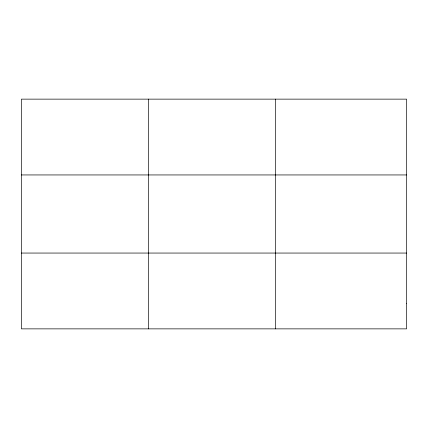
<?xml version="1.0" encoding="UTF-8"?>
<svg xmlns="http://www.w3.org/2000/svg" width="428" height="428" viewBox="0 0 428 428"><rect width="100%" height="100%" fill="white"/><g stroke="black" fill="none" stroke-linecap="round" stroke-linejoin="round"><path stroke-width="0.64" d="M148.516 99.136L148.516 328.865M275.632 99.136L275.632 328.865M21.4 174.945L406.6 174.945M21.4 253.055L406.6 253.055M406.6 303.591L406.6 328.865L21.4 328.865L21.4 99.136L406.6 99.136L406.6 303.591"/></g></svg>
